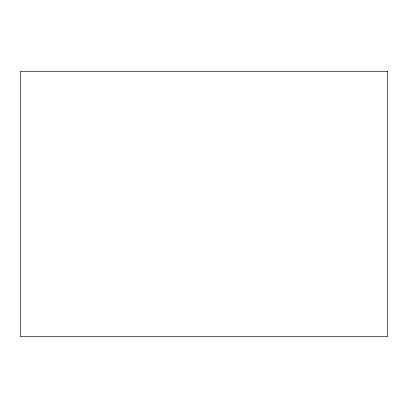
<?xml version="1.0" encoding="UTF-8"?>
<svg xmlns="http://www.w3.org/2000/svg" width="408" height="408" viewBox="0 0 408 408"><rect width="100%" height="100%" fill="white"/><g stroke="black" fill="none" stroke-linecap="round" stroke-linejoin="round"><path stroke-width="0.61" d="M387.6 71.4L20.4 71.4L20.4 336.6L387.6 336.6L387.6 71.4"/></g></svg>
